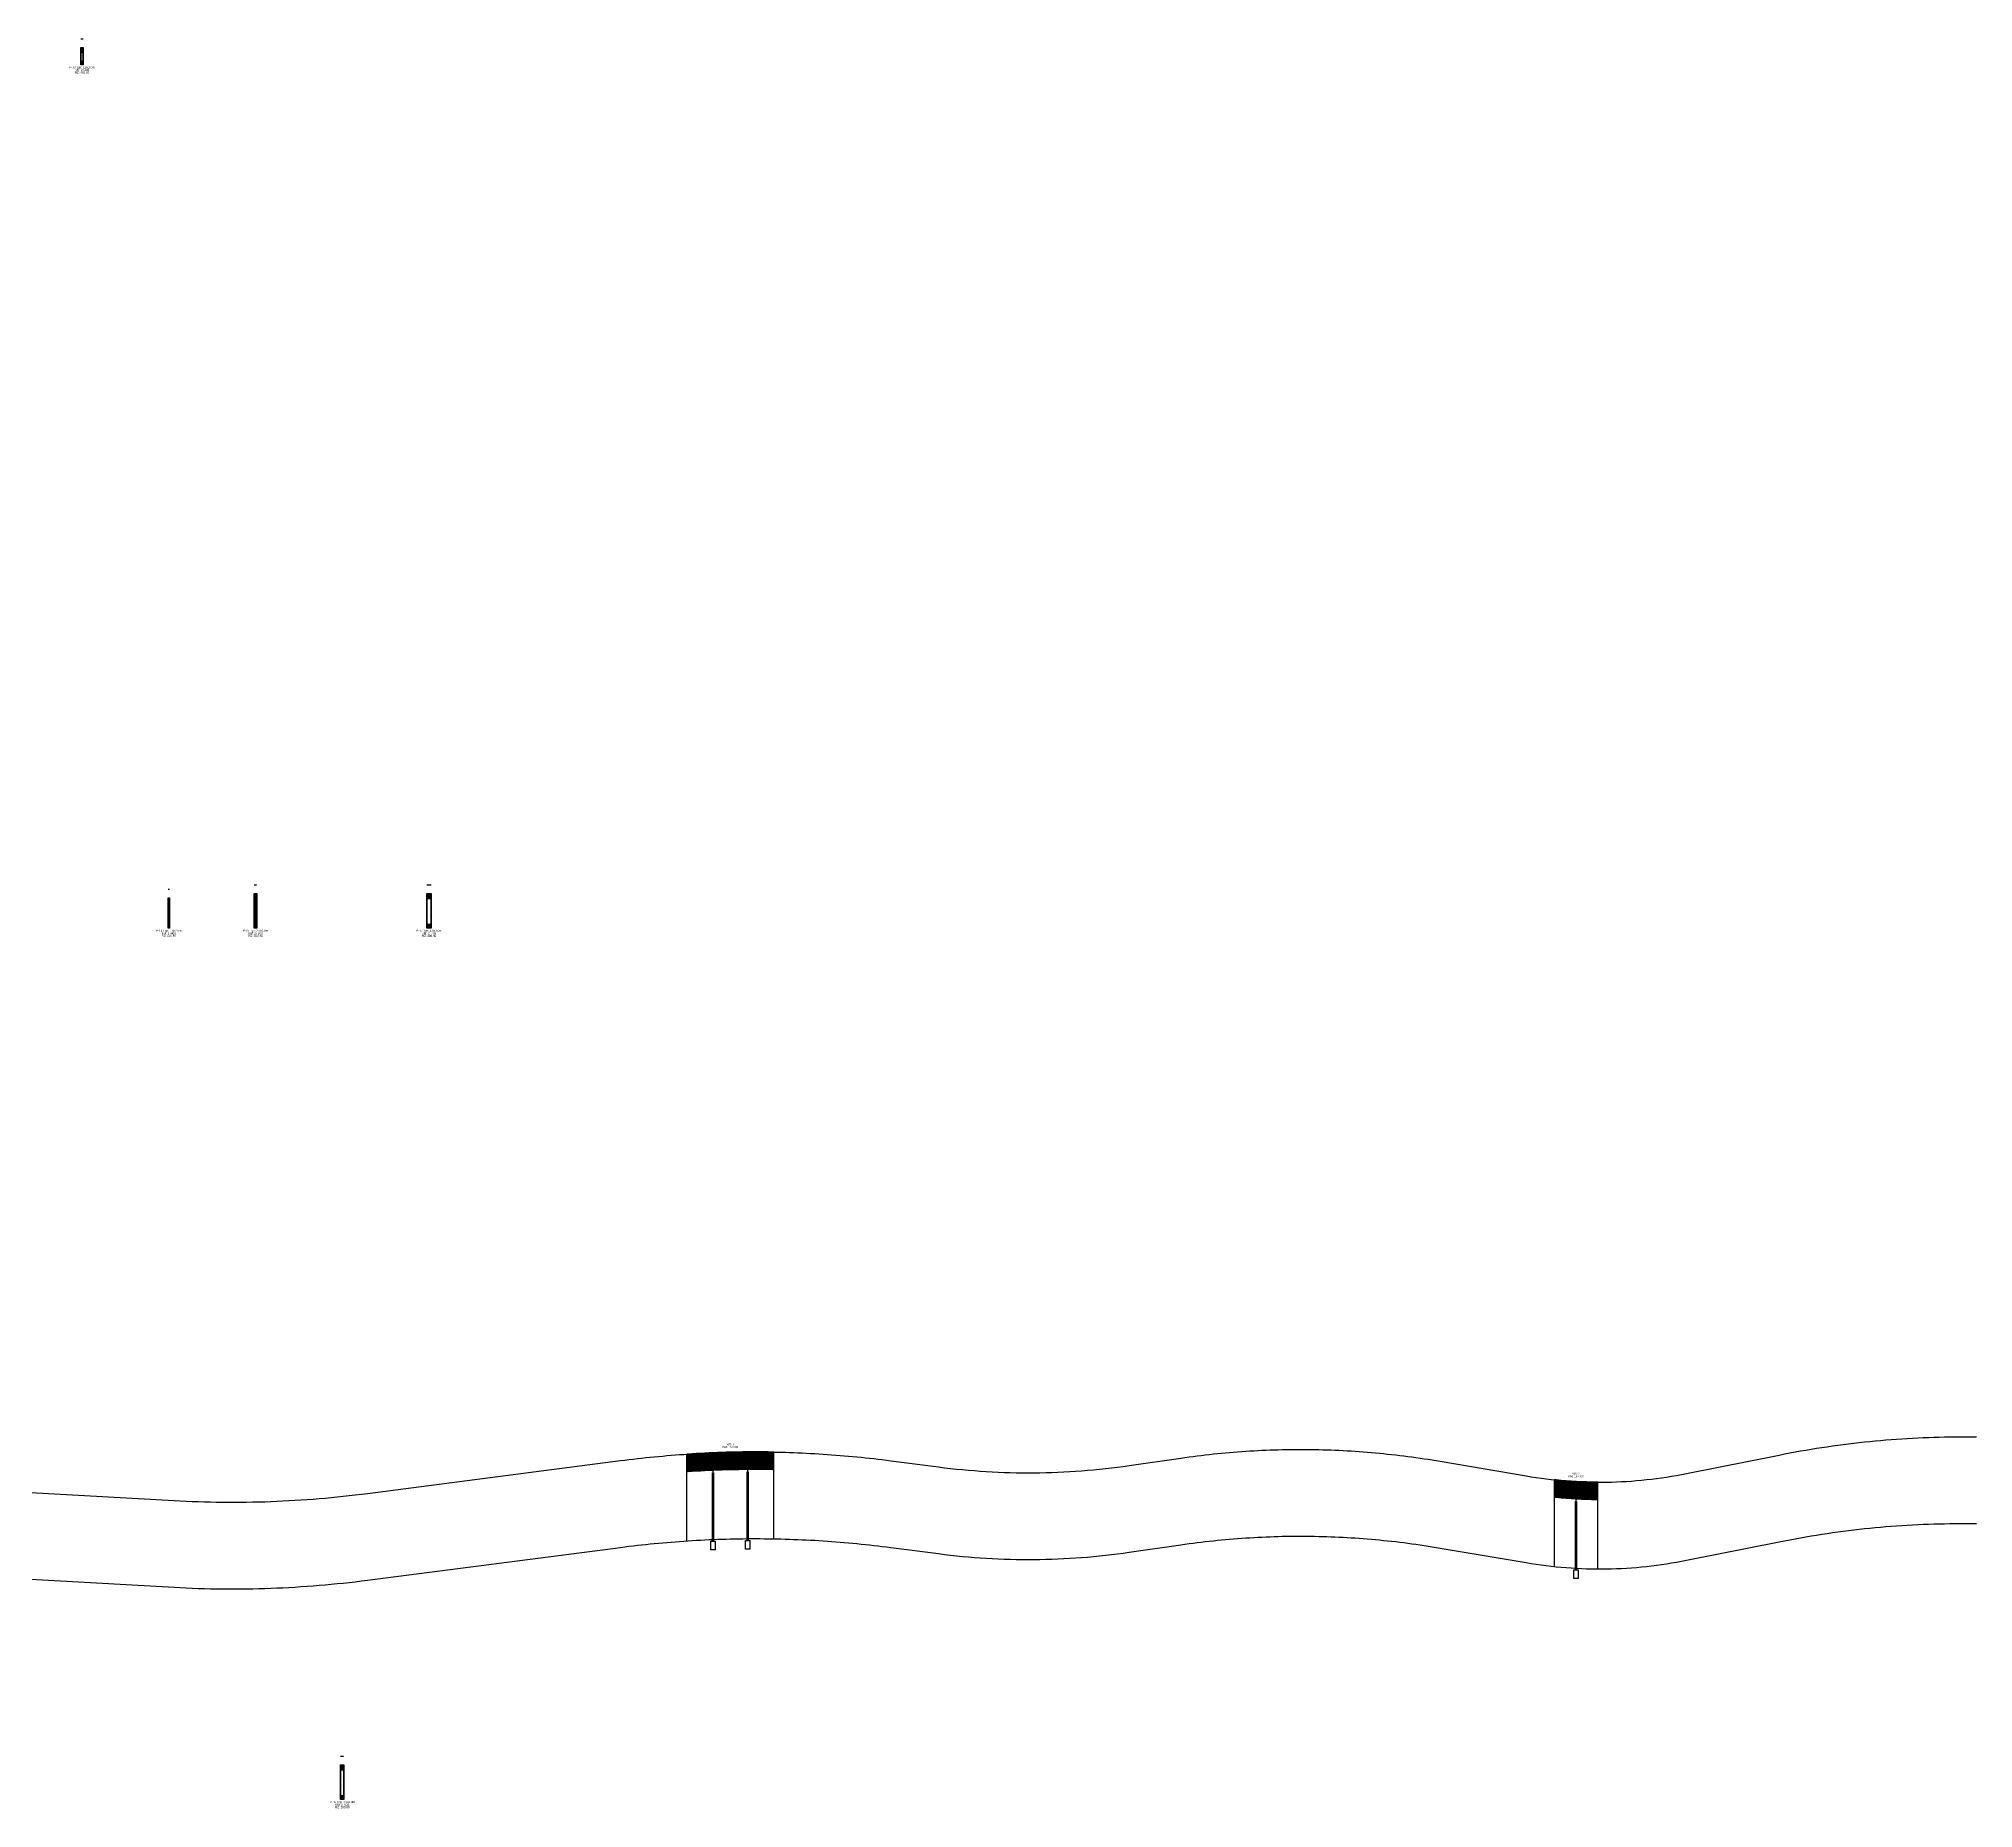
# Model space of a CAD drawing. Header units: millimetres. Extents: x 6583477 to 6601500, y 5540786 to 5543830.
# Drawn here: x 6585753 to 6587983, y 5541786 to 5543826 of the extents above; entities that cross this region are included whole.
import ezdxf
from ezdxf.enums import TextEntityAlignment as Align

# ---------------------------------------------------------------- set-up
doc = ezdxf.new("R2010")
doc.units = ezdxf.units.MM
doc.header["$MEASUREMENT"] = 0
doc.linetypes.add('DASHED', pattern=[0.75, 0.5, -0.25])
doc.styles.add('CDMSTYLE', font='CDMSIMPL', dxfattribs={"width": 0.8, "bigfont": 'CDMBIGPL'})
doc.styles.get("Standard").update_dxf_attribs({"font": 'arial.ttf'})
doc.dimstyles.get("Standard").update_dxf_attribs({"dimtxt": 0.18, "dimasz": 0.18, "dimexe": 0.18, "dimexo": 0.0625, "dimgap": 0.09, "dimtad": 0, "dimtih": 1, "dimtoh": 1, "dimdec": 4, "dimzin": 0, "dimdsep": 46, "dimtxsty": 'Standard', "dimcen": 0.09, "dimadec": 0, "dimazin": 0, "dimtfac": 1, "dimtdec": 4, "dimtofl": 0, "dimtmove": 0, "dimatfit": 3, "dimfxl": 1, "dimtolj": 1, "dimtzin": 0, "dimarcsym": 0})
pattern_1 = [(45, (0, 0), (-0.0883883476483, 0.0883883476483), [])]

# ---------------------------------------------------------------- blocks, each defined once
blk = doc.blocks.new('*D5')
at = {"color": 0, "lineweight": -2, "transparency": 16777216}
for p, q in [((6586001.3, 5542804.7), (6586001.3, 5542806.9)), ((6586003.8, 5542804.7), (6586003.8, 5542806.9)), ((6586001.5, 5542806.7), (6586002.1, 5542806.7)), ((6586003.6, 5542806.7), (6586003, 5542806.7))]:
    blk.add_line(p, q, dxfattribs=at)
at = {"color": 0, "transparency": 16777216}
for points in [[(6586001.5, 5542806.8), (6586001.5, 5542806.7), (6586001.3, 5542806.7)], [(6586003.6, 5542806.8), (6586003.6, 5542806.7), (6586003.8, 5542806.7)]]:
    blk.add_solid(points, dxfattribs=at)
at = {"layer": 'Defpoints', "color": 0, "transparency": 16777216}
for p in [(6586001.3, 5542804.6), (6586003.8, 5542806.7), (6586003.8, 5542804.6)]:
    blk.add_point(p, dxfattribs=at)
at = {"color": 0, "transparency": 16777216, "insert": (6586002.6, 5542806.7), "char_height": 0.18, "attachment_point": 5}
blk.add_mtext('\\A1;2.5000', dxfattribs=at)
blk = doc.blocks.new('*D6')
at = {"color": 0, "lineweight": -2, "transparency": 16777216}
for p, q in [((6586002.6, 5542834.6), (6586002.9, 5542834.6)), ((6586002.7, 5542834.4), (6586002.7, 5542819.8)), ((6586002.7, 5542804.8), (6586002.7, 5542819.4)), ((6586003, 5542804.6), (6586002.5, 5542804.6))]:
    blk.add_line(p, q, dxfattribs=at)
at = {"color": 0, "transparency": 16777216}
for points in [[(6586002.7, 5542834.4), (6586002.7, 5542834.4), (6586002.7, 5542834.6)], [(6586002.7, 5542804.8), (6586002.7, 5542804.8), (6586002.7, 5542804.6)]]:
    blk.add_solid(points, dxfattribs=at)
at = {"layer": 'Defpoints', "color": 0, "transparency": 16777216}
for p in [(6586002.6, 5542834.6), (6586002.7, 5542834.6), (6586003.1, 5542804.6)]:
    blk.add_point(p, dxfattribs=at)
at = {"color": 0, "transparency": 16777216, "insert": (6586002.7, 5542819.6), "char_height": 0.18, "attachment_point": 5}
blk.add_mtext('\\A1;30.0000', dxfattribs=at)

msp = doc.modelspace()

# ---------------------------------------------------------------- hatches: boundary and pattern name
h = msp.add_hatch()
h.set_pattern_fill('ANSI31', color=256)
h.set_pattern_definition([(45, (6585802.5623, 5543800), (-0.0883883, 0.0883883), [])])
h.paths.add_polyline_path([(6585802.5623, 5543796), (6585801.1623, 5543796), (6585801.1623, 5543816), (6585803.9623, 5543816), (6585803.9623, 5543796)])
h.paths.add_polyline_path([(6585802.5623, 5543800), (6585801.5623, 5543800), (6585801.5623, 5543810), (6585803.5623, 5543810), (6585803.5623, 5543800)], flags=16)
h = msp.add_hatch()
h.set_pattern_fill('ANSI31', color=256)
h.set_pattern_definition([(45, (6585902.5623, 5542804.6), (-0.08838835, 0.08838835), [])])
h.paths.add_polyline_path([(6585902.5623, 5542800.6), (6585901.6623, 5542800.6), (6585901.6623, 5542835.6), (6585903.4623, 5542835.6), (6585903.4623, 5542800.6)])
h.paths.add_polyline_path([(6585902.5623, 5542804.6), (6585902.0623, 5542804.6), (6585902.0623, 5542829.6), (6585903.0623, 5542829.6), (6585903.0623, 5542804.6)], flags=16)
h = msp.add_hatch()
h.set_pattern_fill('ANSI31', color=256)
h.set_pattern_definition([(45, (6586002.5623, 5542804.6), (-0.08838835, 0.08838835), [])])
h.paths.add_polyline_path([(6586002.5623, 5542800.6), (6586000.9123, 5542800.6), (6586000.9123, 5542840.6), (6586004.2123, 5542840.6), (6586004.2123, 5542800.6)])
h.paths.add_polyline_path([(6586002.5623, 5542804.6), (6586001.3123, 5542804.6), (6586001.3123, 5542834.6), (6586003.8123, 5542834.6), (6586003.8123, 5542804.6)], flags=16)
h = msp.add_hatch()
h.set_pattern_fill('ANSI31', color=256)
h.set_pattern_definition([(45, (6586202.5623, 5542804.6), (-0.08838835, 0.08838835), [])])
h.paths.add_polyline_path([(6586202.5623, 5542800.6), (6586200.1623, 5542800.6), (6586200.1623, 5542840.6), (6586204.9623, 5542840.6), (6586204.9623, 5542800.6)])
h.paths.add_polyline_path([(6586202.5623, 5542804.6), (6586200.5623, 5542804.6), (6586200.5623, 5542834.6), (6586204.5623, 5542834.6), (6586204.5623, 5542804.6)], flags=16)
h = msp.add_hatch()
h.set_pattern_fill('ANSI31', color=256)
h.set_pattern_definition(pattern_1)
h.paths.add_polyline_path([(6586600, 5542196.44997), (6586598.52285, 5542196.47722), (6586593.65508, 5542196.54727), (6586588.78732, 5542196.59757), (6586583.91955, 5542196.62813), (6586579.05179, 5542196.63894), (6586574.18403, 5542196.63001), (6586569.31626, 5542196.60133), (6586564.4485, 5542196.55291), (6586559.58073, 5542196.48473), (6586554.71297, 5542196.39682), (6586549.84521, 5542196.28915), (6586544.97744, 5542196.16174), (6586540.10968, 5542196.01459), (6586535.24191, 5542195.84769), (6586530.37415, 5542195.66104), (6586525.50639, 5542195.45465), (6586520.63862, 5542195.22851), (6586515.77086, 5542194.98262), (6586510.90309, 5542194.71699), (6586506.03533, 5542194.43162), (6586501.16757, 5542194.12649), (6586500, 5542194.04857), (6586500, 5542174.04857), (6586501.16757, 5542174.12649), (6586506.03533, 5542174.43162), (6586510.90309, 5542174.71699), (6586515.77086, 5542174.98262), (6586520.63862, 5542175.22851), (6586525.50639, 5542175.45465), (6586530.37415, 5542175.66104), (6586535.24191, 5542175.84769), (6586540.10968, 5542176.01459), (6586544.97744, 5542176.16174), (6586549.84521, 5542176.28915), (6586554.71297, 5542176.39682), (6586559.58073, 5542176.48473), (6586564.4485, 5542176.55291), (6586569.31626, 5542176.60133), (6586574.18403, 5542176.63001), (6586579.05179, 5542176.63894), (6586583.91955, 5542176.62813), (6586588.78732, 5542176.59757), (6586593.65508, 5542176.54727), (6586598.52285, 5542176.47722), (6586600, 5542176.44997)])
h = msp.add_hatch()
h.set_pattern_fill('ANSI31', color=256)
h.set_pattern_definition(pattern_1)
h.paths.add_polyline_path([(6587550, 5542161.75422), (6587548.43905, 5542161.75784), (6587542.65858, 5542161.83806), (6587536.8781, 5542161.98511), (6587531.09763, 5542162.19898), (6587525.31715, 5542162.47968), (6587519.53668, 5542162.82721), (6587513.7562, 5542163.24157), (6587507.97573, 5542163.72276), (6587502.19526, 5542164.27077), (6587500, 5542164.50427), (6587500, 5542144.50427), (6587502.19526, 5542144.27077), (6587507.97573, 5542143.72276), (6587513.7562, 5542143.24157), (6587519.53668, 5542142.82721), (6587525.31715, 5542142.47968), (6587531.09763, 5542142.19898), (6587536.8781, 5542141.98511), (6587542.65858, 5542141.83806), (6587548.43905, 5542141.75784), (6587550, 5542141.75422)])
h = msp.add_hatch()
h.set_pattern_fill('ANSI31', color=256)
h.set_pattern_definition([(45, (6586102.5623, 5541800), (-0.08838835, 0.08838835), [])])
h.paths.add_polyline_path([(6586102.5623, 5541796), (6586100.6623, 5541796), (6586100.6623, 5541836), (6586104.4623, 5541836), (6586104.4623, 5541796)])
h.paths.add_polyline_path([(6586102.5623, 5541800), (6586101.0623, 5541800), (6586101.0623, 5541830), (6586104.0623, 5541830), (6586104.0623, 5541800)], flags=16)

# ---------------------------------------------------------------- linework, layer by layer
for p, q in [((6586500, 5542094.04857), (6586500, 5542194.04857)), ((6586530, 5542095.64518), (6586530, 5542195.64518)), ((6586570, 5542096.60536), (6586570, 5542196.60536)), ((6586600, 5542096.44997), (6586600, 5542196.44997)), ((6587500, 5542064.50427), (6587500, 5542164.50427)), ((6587525, 5542062.49875), (6587525, 5542162.49875)), ((6587550, 5542061.75422), (6587550, 5542161.75422))]:
    msp.add_line(p, q)
at = {"linetype": 'DASHED'}
for points in [[(6585801.1623, 5543826), (6585803.9623, 5543826)], [(6585901.6623, 5542845.6), (6585903.4623, 5542845.6)], [(6586000.9123, 5542850.6), (6586004.2123, 5542850.6)], [(6586200.1623, 5542850.6), (6586204.9623, 5542850.6)], [(6586100.6623, 5541846), (6586104.4623, 5541846)]]:
    msp.add_lwpolyline(points, dxfattribs=at)
for points in [[(6585802.5623, 5543796), (6585801.1623, 5543796), (6585801.1623, 5543816), (6585803.9623, 5543816), (6585803.9623, 5543796)], [(6585802.5623, 5543800), (6585801.5623, 5543800), (6585801.5623, 5543810), (6585803.5623, 5543810), (6585803.5623, 5543800)], [(6585902.5623, 5542800.6), (6585901.6623, 5542800.6), (6585901.6623, 5542835.6), (6585903.4623, 5542835.6), (6585903.4623, 5542800.6)], [(6585902.5623, 5542804.6), (6585902.0623, 5542804.6), (6585902.0623, 5542829.6), (6585903.0623, 5542829.6), (6585903.0623, 5542804.6)], [(6586002.5623, 5542800.6), (6586000.9123, 5542800.6), (6586000.9123, 5542840.6), (6586004.2123, 5542840.6), (6586004.2123, 5542800.6)], [(6586002.5623, 5542804.6), (6586001.3123, 5542804.6), (6586001.3123, 5542834.6), (6586003.8123, 5542834.6), (6586003.8123, 5542804.6)], [(6586202.5623, 5542800.6), (6586200.1623, 5542800.6), (6586200.1623, 5542840.6), (6586204.9623, 5542840.6), (6586204.9623, 5542800.6)], [(6586202.5623, 5542804.6), (6586200.5623, 5542804.6), (6586200.5623, 5542834.6), (6586204.5623, 5542834.6), (6586204.5623, 5542804.6)], [(6586600, 5542196.44997), (6586598.52285, 5542196.47722), (6586593.65508, 5542196.54727), (6586588.78732, 5542196.59757), (6586583.91955, 5542196.62813), (6586579.05179, 5542196.63894), (6586574.18403, 5542196.63001), (6586569.31626, 5542196.60133), (6586564.4485, 5542196.55291), (6586559.58073, 5542196.48473), (6586554.71297, 5542196.39682), (6586549.84521, 5542196.28915), (6586544.97744, 5542196.16174), (6586540.10968, 5542196.01459), (6586535.24191, 5542195.84769), (6586530.37415, 5542195.66104), (6586525.50639, 5542195.45465), (6586520.63862, 5542195.22851), (6586515.77086, 5542194.98262), (6586510.90309, 5542194.71699), (6586506.03533, 5542194.43162), (6586501.16757, 5542194.12649), (6586500, 5542194.04857), (6586500, 5542174.04857), (6586501.16757, 5542174.12649), (6586506.03533, 5542174.43162), (6586510.90309, 5542174.71699), (6586515.77086, 5542174.98262), (6586520.63862, 5542175.22851), (6586525.50639, 5542175.45465), (6586530.37415, 5542175.66104), (6586535.24191, 5542175.84769), (6586540.10968, 5542176.01459), (6586544.97744, 5542176.16174), (6586549.84521, 5542176.28915), (6586554.71297, 5542176.39682), (6586559.58073, 5542176.48473), (6586564.4485, 5542176.55291), (6586569.31626, 5542176.60133), (6586574.18403, 5542176.63001), (6586579.05179, 5542176.63894), (6586583.91955, 5542176.62813), (6586588.78732, 5542176.59757), (6586593.65508, 5542176.54727), (6586598.52285, 5542176.47722), (6586600, 5542176.44997)], [(6586529.5, 5542093.64518), (6586529.5, 5542172.64518), (6586530.5, 5542172.64518), (6586530.5, 5542093.64518)], [(6586569.5, 5542094.60536), (6586569.5, 5542173.60536), (6586570.5, 5542173.60536), (6586570.5, 5542094.60536)], [(6587550, 5542161.75422), (6587548.43905, 5542161.75784), (6587542.65858, 5542161.83806), (6587536.8781, 5542161.98511), (6587531.09763, 5542162.19898), (6587525.31715, 5542162.47968), (6587519.53668, 5542162.82721), (6587513.7562, 5542163.24157), (6587507.97573, 5542163.72276), (6587502.19526, 5542164.27077), (6587500, 5542164.50427), (6587500, 5542144.50427), (6587502.19526, 5542144.27077), (6587507.97573, 5542143.72276), (6587513.7562, 5542143.24157), (6587519.53668, 5542142.82721), (6587525.31715, 5542142.47968), (6587531.09763, 5542142.19898), (6587536.8781, 5542141.98511), (6587542.65858, 5542141.83806), (6587548.43905, 5542141.75784), (6587550, 5542141.75422)], [(6587524.5, 5542060.49875), (6587524.5, 5542139.49875), (6587525.5, 5542139.49875), (6587525.5, 5542060.49875)], [(6586530, 5542083.64518), (6586527.5, 5542083.64518), (6586527.5, 5542093.64518), (6586532.5, 5542093.64518), (6586532.5, 5542083.64518)], [(6586570, 5542084.60536), (6586567.5, 5542084.60536), (6586567.5, 5542094.60536), (6586572.5, 5542094.60536), (6586572.5, 5542084.60536)], [(6587525, 5542050.49875), (6587522.5, 5542050.49875), (6587522.5, 5542060.49875), (6587527.5, 5542060.49875), (6587527.5, 5542050.49875)], [(6586102.5623, 5541796), (6586100.6623, 5541796), (6586100.6623, 5541836), (6586104.4623, 5541836), (6586104.4623, 5541796)], [(6586102.5623, 5541800), (6586101.0623, 5541800), (6586101.0623, 5541830), (6586104.0623, 5541830), (6586104.0623, 5541800)]]:
    msp.add_lwpolyline(points, close=True)
at = {"flags": 128}
for points in [[(6585611.88789, 5542157.1541), (6585908.83878, 5542140.54001), (6585915.79739, 5542140.17086), (6585922.756, 5542139.84206), (6585929.71462, 5542139.55361), (6585936.67323, 5542139.30551), (6585943.63185, 5542139.09777), (6585950.59046, 5542138.93038), (6585957.54908, 5542138.80334), (6585964.50769, 5542138.71665), (6585971.46631, 5542138.67032), (6585978.42492, 5542138.66433), (6585985.38354, 5542138.6987), (6585992.34215, 5542138.77342), (6585999.30076, 5542138.88849), (6586006.25938, 5542139.04391), (6586013.21799, 5542139.23969), (6586020.17661, 5542139.47582), (6586027.13522, 5542139.7523), (6586034.09384, 5542140.06913), (6586041.05245, 5542140.42631), (6586048.01107, 5542140.82385), (6586054.96968, 5542141.26173), (6586061.9283, 5542141.73997), (6586068.88691, 5542142.25857), (6586075.84552, 5542142.81751), (6586082.80414, 5542143.4168), (6586089.76275, 5542144.05645), (6586096.72137, 5542144.73645), (6586103.67998, 5542145.4568), (6586110.6386, 5542146.2175), (6586117.59721, 5542147.01856), (6586124.55583, 5542147.85996), (6586131.51444, 5542148.74172), (6586423.28334, 5542186.55908), (6586428.1511, 5542187.18014), (6586433.01887, 5542187.78145), (6586437.88663, 5542188.36302), (6586442.7544, 5542188.92484), (6586447.62216, 5542189.46691), (6586452.48993, 5542189.98924), (6586457.35769, 5542190.49182), (6586462.22545, 5542190.97466), (6586467.09322, 5542191.43775), (6586471.96098, 5542191.88109), (6586476.82875, 5542192.30469), (6586481.69651, 5542192.70854), (6586486.56427, 5542193.09265), (6586491.43204, 5542193.45701), (6586496.2998, 5542193.80162), (6586501.16757, 5542194.12649), (6586506.03533, 5542194.43162), (6586510.90309, 5542194.71699), (6586515.77086, 5542194.98262), (6586520.63862, 5542195.22851), (6586525.50639, 5542195.45465), (6586530.37415, 5542195.66104), (6586535.24191, 5542195.84769), (6586540.10968, 5542196.01459), (6586544.97744, 5542196.16174), (6586549.84521, 5542196.28915), (6586554.71297, 5542196.39682), (6586559.58073, 5542196.48473), (6586564.4485, 5542196.55291), (6586569.31626, 5542196.60133), (6586574.18403, 5542196.63001), (6586579.05179, 5542196.63894), (6586583.91955, 5542196.62813), (6586588.78732, 5542196.59757), (6586593.65508, 5542196.54727), (6586598.52285, 5542196.47722), (6586603.39061, 5542196.38742), (6586608.25837, 5542196.27788), (6586613.12614, 5542196.14859), (6586617.9939, 5542195.99956), (6586622.86167, 5542195.83078), (6586627.72943, 5542195.64225), (6586632.59719, 5542195.43398), (6586637.46496, 5542195.20597), (6586642.33272, 5542194.9582), (6586647.20049, 5542194.69069), (6586652.06825, 5542194.40344), (6586656.93602, 5542194.09644), (6586661.80378, 5542193.76969), (6586666.67154, 5542193.4232), (6586671.53931, 5542193.05696), (6586676.40707, 5542192.67097), (6586681.27484, 5542192.26524), (6586686.1426, 5542191.83976), (6586691.01036, 5542191.39454), (6586695.87813, 5542190.92957), (6586700.74589, 5542190.44486), (6586705.61366, 5542189.9404), (6586710.48142, 5542189.41619), (6586715.34918, 5542188.87224), (6586720.21695, 5542188.30854), (6586725.08471, 5542187.72509), (6586729.95248, 5542187.1219), (6586734.82024, 5542186.49897), (6586790.0838, 5542179.3147), (6586796.95356, 5542178.45113), (6586803.82332, 5542177.64655), (6586810.69308, 5542176.90096), (6586817.56285, 5542176.21436), (6586824.43261, 5542175.58676), (6586831.30237, 5542175.01815), (6586838.17214, 5542174.50853), (6586845.0419, 5542174.0579), (6586851.91166, 5542173.66626), (6586858.78142, 5542173.33362), (6586865.65119, 5542173.05996), (6586872.52095, 5542172.8453), (6586879.39071, 5542172.68963), (6586886.26047, 5542172.59296), (6586893.13024, 5542172.55527), (6586900, 5542172.57658), (6586906.86976, 5542172.65688), (6586913.73953, 5542172.79617), (6586920.60929, 5542172.99446), (6586927.47905, 5542173.25173), (6586934.34881, 5542173.568), (6586941.21858, 5542173.94326), (6586948.08834, 5542174.37751), (6586954.9581, 5542174.87075), (6586961.82786, 5542175.42299), (6586968.69763, 5542176.03422), (6586975.56739, 5542176.70444), (6586982.43715, 5542177.43365), (6586989.30692, 5542178.22186), (6586996.17668, 5542179.06905), (6587003.04644, 5542179.97524), (6587009.9162, 5542180.94042), (6587069.44482, 5542189.5596), (6587074.11676, 5542190.22456), (6587078.78869, 5542190.86655), (6587083.46063, 5542191.48556), (6587088.13256, 5542192.0816), (6587092.8045, 5542192.65466), (6587097.47643, 5542193.20475), (6587102.14837, 5542193.73186), (6587106.8203, 5542194.23599), (6587111.49224, 5542194.71715), (6587116.16417, 5542195.17533), (6587120.83611, 5542195.61054), (6587125.50804, 5542196.02277), (6587130.17997, 5542196.41202), (6587134.85191, 5542196.7783), (6587139.52384, 5542197.1216), (6587144.19578, 5542197.44193), (6587148.86771, 5542197.73928), (6587153.53965, 5542198.01366), (6587158.21158, 5542198.26506), (6587162.88352, 5542198.49348), (6587167.55545, 5542198.69893), (6587172.22739, 5542198.88141), (6587176.89932, 5542199.0409), (6587181.57126, 5542199.17742), (6587186.24319, 5542199.29097), (6587190.91513, 5542199.38154), (6587195.58706, 5542199.44913), (6587200.259, 5542199.49375), (6587204.93093, 5542199.51539), (6587209.60287, 5542199.51406), (6587214.2748, 5542199.48975), (6587218.94674, 5542199.44247), (6587223.61867, 5542199.37221), (6587228.29061, 5542199.27897), (6587232.96254, 5542199.16276), (6587237.63447, 5542199.02357), (6587242.30641, 5542198.86141), (6587246.97834, 5542198.67627), (6587251.65028, 5542198.46815), (6587256.32221, 5542198.23706), (6587260.99415, 5542197.983), (6587265.66608, 5542197.70595), (6587270.33802, 5542197.40593), (6587275.00995, 5542197.08294), (6587279.68189, 5542196.73697), (6587284.35382, 5542196.36803), (6587289.02576, 5542195.9761), (6587293.69769, 5542195.56121), (6587298.36963, 5542195.12334), (6587303.04156, 5542194.66249), (6587307.7135, 5542194.17866), (6587312.38543, 5542193.67186), (6587317.05737, 5542193.14209), (6587321.7293, 5542192.58934), (6587326.40124, 5542192.01361), (6587331.07317, 5542191.41491), (6587335.74511, 5542190.79323), (6587340.41704, 5542190.14857), (6587345.08897, 5542189.48094), (6587349.76091, 5542188.79034), (6587354.43284, 5542188.07675), (6587359.10478, 5542187.3402), (6587363.77671, 5542186.58066), (6587368.44865, 5542185.79815), (6587467.51241, 5542168.96223), (6587473.29288, 5542168.01325), (6587479.07336, 5542167.1311), (6587484.85383, 5542166.31578), (6587490.63431, 5542165.56728), (6587496.41478, 5542164.88561), (6587502.19526, 5542164.27077), (6587507.97573, 5542163.72276), (6587513.7562, 5542163.24157), (6587519.53668, 5542162.82721), (6587525.31715, 5542162.47968), (6587531.09763, 5542162.19898), (6587536.8781, 5542161.98511), (6587542.65858, 5542161.83806), (6587548.43905, 5542161.75784), (6587554.21953, 5542161.74445), (6587560, 5542161.79789), (6587565.78047, 5542161.91815), (6587571.56095, 5542162.10524), (6587577.34142, 5542162.35916), (6587583.1219, 5542162.67991), (6587588.90237, 5542163.06749), (6587594.68285, 5542163.52189), (6587600.46332, 5542164.04312), (6587606.2438, 5542164.63118), (6587612.02427, 5542165.28607), (6587617.80474, 5542166.00778), (6587623.58522, 5542166.79632), (6587629.36569, 5542167.65169), (6587635.14617, 5542168.57389), (6587640.92664, 5542169.56292), (6587646.70712, 5542170.61877), (6587652.48759, 5542171.74145), (6587759.06175, 5542193.05628), (6587765.21406, 5542194.26872), (6587771.36637, 5542195.44511), (6587777.51868, 5542196.58545), (6587783.67099, 5542197.68974), (6587789.8233, 5542198.75799), (6587795.97561, 5542199.79018), (6587802.12792, 5542200.78633), (6587808.28023, 5542201.74643), (6587814.43254, 5542202.67048), (6587820.58486, 5542203.55848), (6587826.73717, 5542204.41043), (6587832.88948, 5542205.22634), (6587839.04179, 5542206.00619), (6587845.1941, 5542206.75), (6587851.34641, 5542207.45776), (6587857.49872, 5542208.12947), (6587863.65103, 5542208.76513), (6587869.80334, 5542209.36474), (6587875.95565, 5542209.92831), (6587882.10796, 5542210.45582), (6587888.26027, 5542210.94729), (6587894.41258, 5542211.40271), (6587900.56489, 5542211.82208), (6587906.7172, 5542212.2054), (6587912.86951, 5542212.55268), (6587919.02183, 5542212.8639), (6587925.17414, 5542213.13908), (6587931.32645, 5542213.37821), (6587937.47876, 5542213.58129), (6587943.63107, 5542213.74832), (6587949.78338, 5542213.8793), (6587955.93569, 5542213.97424), (6587962.088, 5542214.03312), (6587968.24031, 5542214.05596), (6587974.39262, 5542214.04275), (6587980.54493, 5542213.99349), (6587986.69724, 5542213.90818)], [(6585611.88789, 5542057.1541), (6585908.83878, 5542040.54001), (6585915.79739, 5542040.17086), (6585922.756, 5542039.84206), (6585929.71462, 5542039.55361), (6585936.67323, 5542039.30551), (6585943.63185, 5542039.09777), (6585950.59046, 5542038.93038), (6585957.54908, 5542038.80334), (6585964.50769, 5542038.71665), (6585971.46631, 5542038.67032), (6585978.42492, 5542038.66433), (6585985.38354, 5542038.6987), (6585992.34215, 5542038.77342), (6585999.30076, 5542038.88849), (6586006.25938, 5542039.04391), (6586013.21799, 5542039.23969), (6586020.17661, 5542039.47582), (6586027.13522, 5542039.7523), (6586034.09384, 5542040.06913), (6586041.05245, 5542040.42631), (6586048.01107, 5542040.82385), (6586054.96968, 5542041.26173), (6586061.9283, 5542041.73997), (6586068.88691, 5542042.25857), (6586075.84552, 5542042.81751), (6586082.80414, 5542043.4168), (6586089.76275, 5542044.05645), (6586096.72137, 5542044.73645), (6586103.67998, 5542045.4568), (6586110.6386, 5542046.2175), (6586117.59721, 5542047.01856), (6586124.55583, 5542047.85996), (6586131.51444, 5542048.74172), (6586423.28334, 5542086.55908), (6586428.1511, 5542087.18014), (6586433.01887, 5542087.78145), (6586437.88663, 5542088.36302), (6586442.7544, 5542088.92484), (6586447.62216, 5542089.46691), (6586452.48993, 5542089.98924), (6586457.35769, 5542090.49182), (6586462.22545, 5542090.97466), (6586467.09322, 5542091.43775), (6586471.96098, 5542091.88109), (6586476.82875, 5542092.30469), (6586481.69651, 5542092.70854), (6586486.56427, 5542093.09265), (6586491.43204, 5542093.45701), (6586496.2998, 5542093.80162), (6586501.16757, 5542094.12649), (6586506.03533, 5542094.43162), (6586510.90309, 5542094.71699), (6586515.77086, 5542094.98262), (6586520.63862, 5542095.22851), (6586525.50639, 5542095.45465), (6586530.37415, 5542095.66104), (6586535.24191, 5542095.84769), (6586540.10968, 5542096.01459), (6586544.97744, 5542096.16174), (6586549.84521, 5542096.28915), (6586554.71297, 5542096.39682), (6586559.58073, 5542096.48473), (6586564.4485, 5542096.55291), (6586569.31626, 5542096.60133), (6586574.18403, 5542096.63001), (6586579.05179, 5542096.63894), (6586583.91955, 5542096.62813), (6586588.78732, 5542096.59757), (6586593.65508, 5542096.54727), (6586598.52285, 5542096.47722), (6586603.39061, 5542096.38742), (6586608.25837, 5542096.27788), (6586613.12614, 5542096.14859), (6586617.9939, 5542095.99956), (6586622.86167, 5542095.83078), (6586627.72943, 5542095.64225), (6586632.59719, 5542095.43398), (6586637.46496, 5542095.20597), (6586642.33272, 5542094.9582), (6586647.20049, 5542094.69069), (6586652.06825, 5542094.40344), (6586656.93602, 5542094.09644), (6586661.80378, 5542093.76969), (6586666.67154, 5542093.4232), (6586671.53931, 5542093.05696), (6586676.40707, 5542092.67097), (6586681.27484, 5542092.26524), (6586686.1426, 5542091.83976), (6586691.01036, 5542091.39454), (6586695.87813, 5542090.92957), (6586700.74589, 5542090.44486), (6586705.61366, 5542089.9404), (6586710.48142, 5542089.41619), (6586715.34918, 5542088.87224), (6586720.21695, 5542088.30854), (6586725.08471, 5542087.72509), (6586729.95248, 5542087.1219), (6586734.82024, 5542086.49897), (6586790.0838, 5542079.3147), (6586796.95356, 5542078.45113), (6586803.82332, 5542077.64655), (6586810.69308, 5542076.90096), (6586817.56285, 5542076.21436), (6586824.43261, 5542075.58676), (6586831.30237, 5542075.01815), (6586838.17214, 5542074.50853), (6586845.0419, 5542074.0579), (6586851.91166, 5542073.66626), (6586858.78142, 5542073.33362), (6586865.65119, 5542073.05996), (6586872.52095, 5542072.8453), (6586879.39071, 5542072.68963), (6586886.26047, 5542072.59296), (6586893.13024, 5542072.55527), (6586900, 5542072.57658), (6586906.86976, 5542072.65688), (6586913.73953, 5542072.79617), (6586920.60929, 5542072.99446), (6586927.47905, 5542073.25173), (6586934.34881, 5542073.568), (6586941.21858, 5542073.94326), (6586948.08834, 5542074.37751), (6586954.9581, 5542074.87075), (6586961.82786, 5542075.42299), (6586968.69763, 5542076.03422), (6586975.56739, 5542076.70444), (6586982.43715, 5542077.43365), (6586989.30692, 5542078.22186), (6586996.17668, 5542079.06905), (6587003.04644, 5542079.97524), (6587009.9162, 5542080.94042), (6587069.44482, 5542089.5596), (6587074.11676, 5542090.22456), (6587078.78869, 5542090.86655), (6587083.46063, 5542091.48556), (6587088.13256, 5542092.0816), (6587092.8045, 5542092.65466), (6587097.47643, 5542093.20475), (6587102.14837, 5542093.73186), (6587106.8203, 5542094.23599), (6587111.49224, 5542094.71715), (6587116.16417, 5542095.17533), (6587120.83611, 5542095.61054), (6587125.50804, 5542096.02277), (6587130.17997, 5542096.41202), (6587134.85191, 5542096.7783), (6587139.52384, 5542097.1216), (6587144.19578, 5542097.44193), (6587148.86771, 5542097.73928), (6587153.53965, 5542098.01366), (6587158.21158, 5542098.26506), (6587162.88352, 5542098.49348), (6587167.55545, 5542098.69893), (6587172.22739, 5542098.88141), (6587176.89932, 5542099.0409), (6587181.57126, 5542099.17742), (6587186.24319, 5542099.29097), (6587190.91513, 5542099.38154), (6587195.58706, 5542099.44913), (6587200.259, 5542099.49375), (6587204.93093, 5542099.51539), (6587209.60287, 5542099.51406), (6587214.2748, 5542099.48975), (6587218.94674, 5542099.44247), (6587223.61867, 5542099.37221), (6587228.29061, 5542099.27897), (6587232.96254, 5542099.16276), (6587237.63447, 5542099.02357), (6587242.30641, 5542098.86141), (6587246.97834, 5542098.67627), (6587251.65028, 5542098.46815), (6587256.32221, 5542098.23706), (6587260.99415, 5542097.983), (6587265.66608, 5542097.70595), (6587270.33802, 5542097.40593), (6587275.00995, 5542097.08294), (6587279.68189, 5542096.73697), (6587284.35382, 5542096.36803), (6587289.02576, 5542095.9761), (6587293.69769, 5542095.56121), (6587298.36963, 5542095.12334), (6587303.04156, 5542094.66249), (6587307.7135, 5542094.17866), (6587312.38543, 5542093.67186), (6587317.05737, 5542093.14209), (6587321.7293, 5542092.58934), (6587326.40124, 5542092.01361), (6587331.07317, 5542091.41491), (6587335.74511, 5542090.79323), (6587340.41704, 5542090.14857), (6587345.08897, 5542089.48094), (6587349.76091, 5542088.79034), (6587354.43284, 5542088.07675), (6587359.10478, 5542087.3402), (6587363.77671, 5542086.58066), (6587368.44865, 5542085.79815), (6587467.51241, 5542068.96223), (6587473.29288, 5542068.01325), (6587479.07336, 5542067.1311), (6587484.85383, 5542066.31578), (6587490.63431, 5542065.56728), (6587496.41478, 5542064.88561), (6587502.19526, 5542064.27077), (6587507.97573, 5542063.72276), (6587513.7562, 5542063.24157), (6587519.53668, 5542062.82721), (6587525.31715, 5542062.47968), (6587531.09763, 5542062.19898), (6587536.8781, 5542061.98511), (6587542.65858, 5542061.83806), (6587548.43905, 5542061.75784), (6587554.21953, 5542061.74445), (6587560, 5542061.79789), (6587565.78047, 5542061.91815), (6587571.56095, 5542062.10524), (6587577.34142, 5542062.35916), (6587583.1219, 5542062.67991), (6587588.90237, 5542063.06749), (6587594.68285, 5542063.52189), (6587600.46332, 5542064.04312), (6587606.2438, 5542064.63118), (6587612.02427, 5542065.28607), (6587617.80474, 5542066.00778), (6587623.58522, 5542066.79632), (6587629.36569, 5542067.65169), (6587635.14617, 5542068.57389), (6587640.92664, 5542069.56292), (6587646.70712, 5542070.61877), (6587652.48759, 5542071.74145), (6587759.06175, 5542093.05628), (6587765.21406, 5542094.26872), (6587771.36637, 5542095.44511), (6587777.51868, 5542096.58545), (6587783.67099, 5542097.68974), (6587789.8233, 5542098.75799), (6587795.97561, 5542099.79018), (6587802.12792, 5542100.78633), (6587808.28023, 5542101.74643), (6587814.43254, 5542102.67048), (6587820.58486, 5542103.55848), (6587826.73717, 5542104.41043), (6587832.88948, 5542105.22634), (6587839.04179, 5542106.00619), (6587845.1941, 5542106.75), (6587851.34641, 5542107.45776), (6587857.49872, 5542108.12947), (6587863.65103, 5542108.76513), (6587869.80334, 5542109.36474), (6587875.95565, 5542109.92831), (6587882.10796, 5542110.45582), (6587888.26027, 5542110.94729), (6587894.41258, 5542111.40271), (6587900.56489, 5542111.82208), (6587906.7172, 5542112.2054), (6587912.86951, 5542112.55268), (6587919.02183, 5542112.8639), (6587925.17414, 5542113.13908), (6587931.32645, 5542113.37821), (6587937.47876, 5542113.58129), (6587943.63107, 5542113.74832), (6587949.78338, 5542113.8793), (6587955.93569, 5542113.97424), (6587962.088, 5542114.03312), (6587968.24031, 5542114.05596), (6587974.39262, 5542114.04275), (6587980.54493, 5542113.99349), (6587986.69724, 5542113.90818)]]:
    msp.add_lwpolyline(points, dxfattribs=at)

# ---------------------------------------------------------------- texts
at = {"style": 'CDMSTYLE', "width": 0.8}
for s, p in [('P-13 Typ: 2.0x1.0m', (6585802.5623, 5543793)), ('RZ: 400.00', (6585802.5623, 5543787)), ('KM: 2+303', (6585802.5623, 5543790)), ('P-14 Typ: 1.0x2.5m', (6585902.5623, 5542797.6)), ('RZ: 300.46', (6585902.5623, 5542791.6)), ('KM: 2+403', (6585902.5623, 5542794.6)), ('P-15 Typ: 2.5x3.0m', (6586002.5623, 5542797.6)), ('RZ: 300.46', (6586002.5623, 5542791.6)), ('KM: 2+503', (6586002.5623, 5542794.6)), ('P-17 Typ: 4.0x3.0m', (6586202.5623, 5542797.6)), ('RZ: 300.46', (6586202.5623, 5542791.6)), ('KM: 2+703', (6586202.5623, 5542794.6)), ('WS-1', (6586549.97497, 5542205.29202)), ('KM: 15+000', (6586549.97497, 5542202.29202)), ('KM: 16+000', (6587524.96545, 5542168.50083)), ('WS-2', (6587524.96545, 5542171.50083)), ('P-16 Typ: 3.0x3.0m', (6586102.5623, 5541793)), ('RZ: 200.00', (6586102.5623, 5541787)), ('KM: 2+603', (6586102.5623, 5541790))]:
    msp.add_text(s, height=2.5, dxfattribs=at).set_placement(p, align=Align.MIDDLE_CENTER)

# ---------------------------------------------------------------- dimensions: what is measured, and where the dimension line sits
dim = msp.add_linear_dim(base=(6586002.69774, 5542834.6), p1=(6586003.07156, 5542804.6), p2=(6586002.5623, 5542834.6), angle=90, dimstyle='Standard')
dim.commit()
dim.dimension.update_dxf_attribs({"geometry": '*D6', "text_midpoint": (6586002.69774, 5542819.6)})
dim = msp.add_linear_dim(base=(6586003.8123, 5542806.73779), p1=(6586001.3123, 5542804.6), p2=(6586003.8123, 5542804.6), dimstyle='Standard')
dim.commit()
dim.dimension.update_dxf_attribs({"geometry": '*D5', "text_midpoint": (6586002.5623, 5542806.73779)})

doc.saveas('drawing.dxf')
